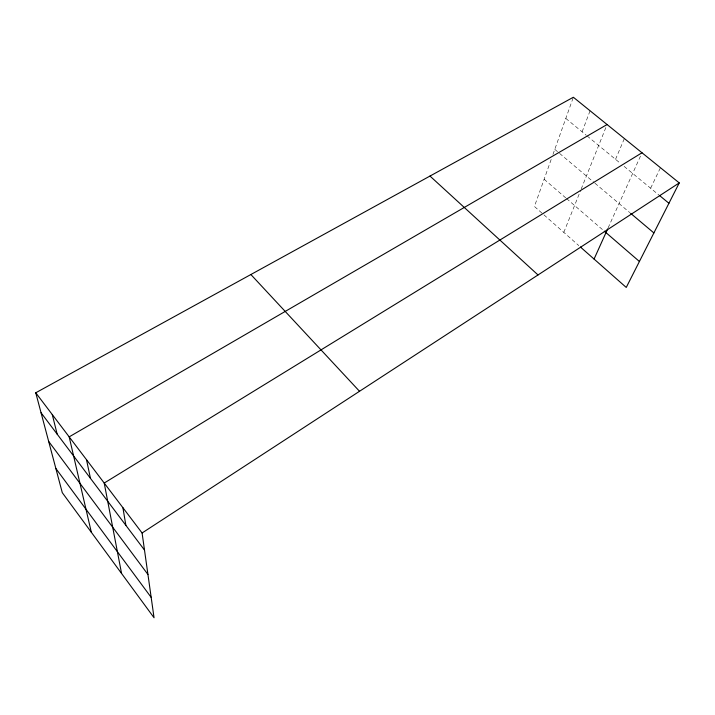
<?xml version="1.0" encoding="UTF-8"?>
<svg xmlns="http://www.w3.org/2000/svg" width="715" height="715" viewBox="0 0 715 715"><rect width="100%" height="100%" fill="white"/><g stroke="black" fill="none" stroke-linecap="round" stroke-linejoin="round"><path stroke-width="0.54" stroke-dasharray="3.58 2.68" d="M551.176 159.481L534.427 206.474L578.819 245.611M552.972 154.422L573.35 97.249M582.108 131.828L590.072 110.771M563.795 232.366L580.392 191.012M581.197 189.019L607.08 124.535M615.535 159.329L624.383 138.531M608.125 227.871L641.99 152.769M650.641 188.215L660.454 167.703M565.806 118.413L586.246 135.233M587.078 135.922L620.674 163.565M624.106 166.381L658.953 195.061M554.777 149.355L594.085 182.504M594.934 183.219L629.763 212.587M544.133 179.242L565.69 197.849M566.503 198.547L603.487 230.471"/><path stroke-width="1.07" d="M594.067 259.062L607.696 228.827M35.75 392.785L142.088 532.988L154.047 617.751L62.285 492.689L35.75 392.785L573.35 97.249L679.25 182.915L626.251 287.439L580.419 247.024M142.088 532.988L679.25 182.915M641.99 152.769L104.211 483.045L121.577 573.51M607.08 124.535L69.176 436.865L91.341 532.291M659.784 195.74L668.927 203.266M630.585 213.285L653.885 232.938M604.318 231.195L639.407 261.484M429.983 176.06L538.011 274.962M250.867 274.524L359.52 391.284M41.05 412.761L144.502 550.076M48.665 441.405L147.942 574.467M55.85 468.486L151.169 597.383M52.275 414.575L57.155 434.13M86.488 459.682L90.465 478.344M122.909 507.704L125.876 525.355"/></g></svg>
